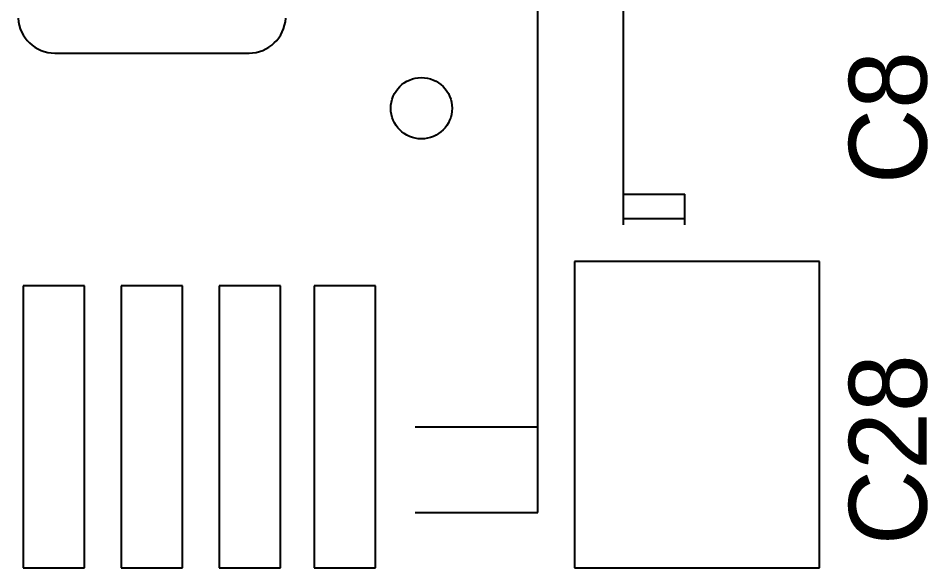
# Model space of a CAD drawing. Header units: millimetres. Extents: x -233 to 1, y -1 to 128.
# Drawn here: x -79.81 to -72.39, y 116.63 to 121.11 of the extents above; entities that cross this region are included whole.
import ezdxf

# ---------------------------------------------------------------- set-up
doc = ezdxf.new("R2010")
doc.units = ezdxf.units.MM
doc.header["$LTSCALE"] = 0.5
doc.layers.add('AM_2N', color=51, linetype='Continuous', lineweight=25)

msp = doc.modelspace()

# ---------------------------------------------------------------- linework, layer by layer
at = {"layer": 'AM_2N'}
for p, q in [((-75.5688, 117.0759), (-75.5688, 126.2759)), ((-74.8688, 119.4259), (-74.8688, 121.8259)), ((-79.5111, 120.8259), (-77.9265, 120.8259)), ((-74.8688, 119.6759), (-74.3688, 119.6759)), ((-74.3688, 119.4259), (-74.3688, 119.6759)), ((-74.8688, 119.4759), (-74.3688, 119.4759)), ((-73.2688, 119.1259), (-75.2688, 119.1259)), ((-75.2688, 119.1259), (-75.2688, 116.6259)), ((-73.2688, 116.6259), (-73.2688, 119.1259)), ((-79.2688, 118.9259), (-79.7688, 118.9259)), ((-79.7688, 118.9259), (-79.7688, 116.6259)), ((-79.2688, 116.6259), (-79.2688, 118.9259)), ((-78.4688, 118.9259), (-78.9688, 118.9259)), ((-78.9688, 118.9259), (-78.9688, 116.6259)), ((-78.4688, 116.6259), (-78.4688, 118.9259)), ((-77.6688, 118.9259), (-78.1688, 118.9259)), ((-78.1688, 118.9259), (-78.1688, 116.6259)), ((-77.6688, 116.6259), (-77.6688, 118.9259)), ((-76.8938, 118.9259), (-77.3938, 118.9259)), ((-77.3938, 118.9259), (-77.3938, 116.6259)), ((-76.8938, 116.6259), (-76.8938, 118.9259)), ((-76.5688, 117.7759), (-75.5688, 117.7759)), ((-76.5688, 117.0759), (-75.5688, 117.0759)), ((-79.7688, 116.6259), (-79.2688, 116.6259)), ((-78.9688, 116.6259), (-78.4688, 116.6259)), ((-78.1688, 116.6259), (-77.6688, 116.6259)), ((-77.3938, 116.6259), (-76.8938, 116.6259)), ((-75.2688, 116.6259), (-73.2688, 116.6259))]:
    msp.add_line(p, q, dxfattribs=at)
msp.add_circle((-76.5188, 120.3759), 0.25, dxfattribs=at)
for centre, start, end in [((-79.5111, 121.1259), 182.90137, 270), ((-77.9265, 121.1259), 270, 357.09863)]:
    msp.add_arc(centre, 0.3, start, end, dxfattribs=at)

# ---------------------------------------------------------------- texts
for s, p in [('C8', (-72.3942, 119.7571)), ('C28', (-72.3942, 116.8107))]:
    msp.add_text(s, height=0.635, rotation=90, dxfattribs=at).set_placement(p)

doc.saveas('drawing.dxf')
